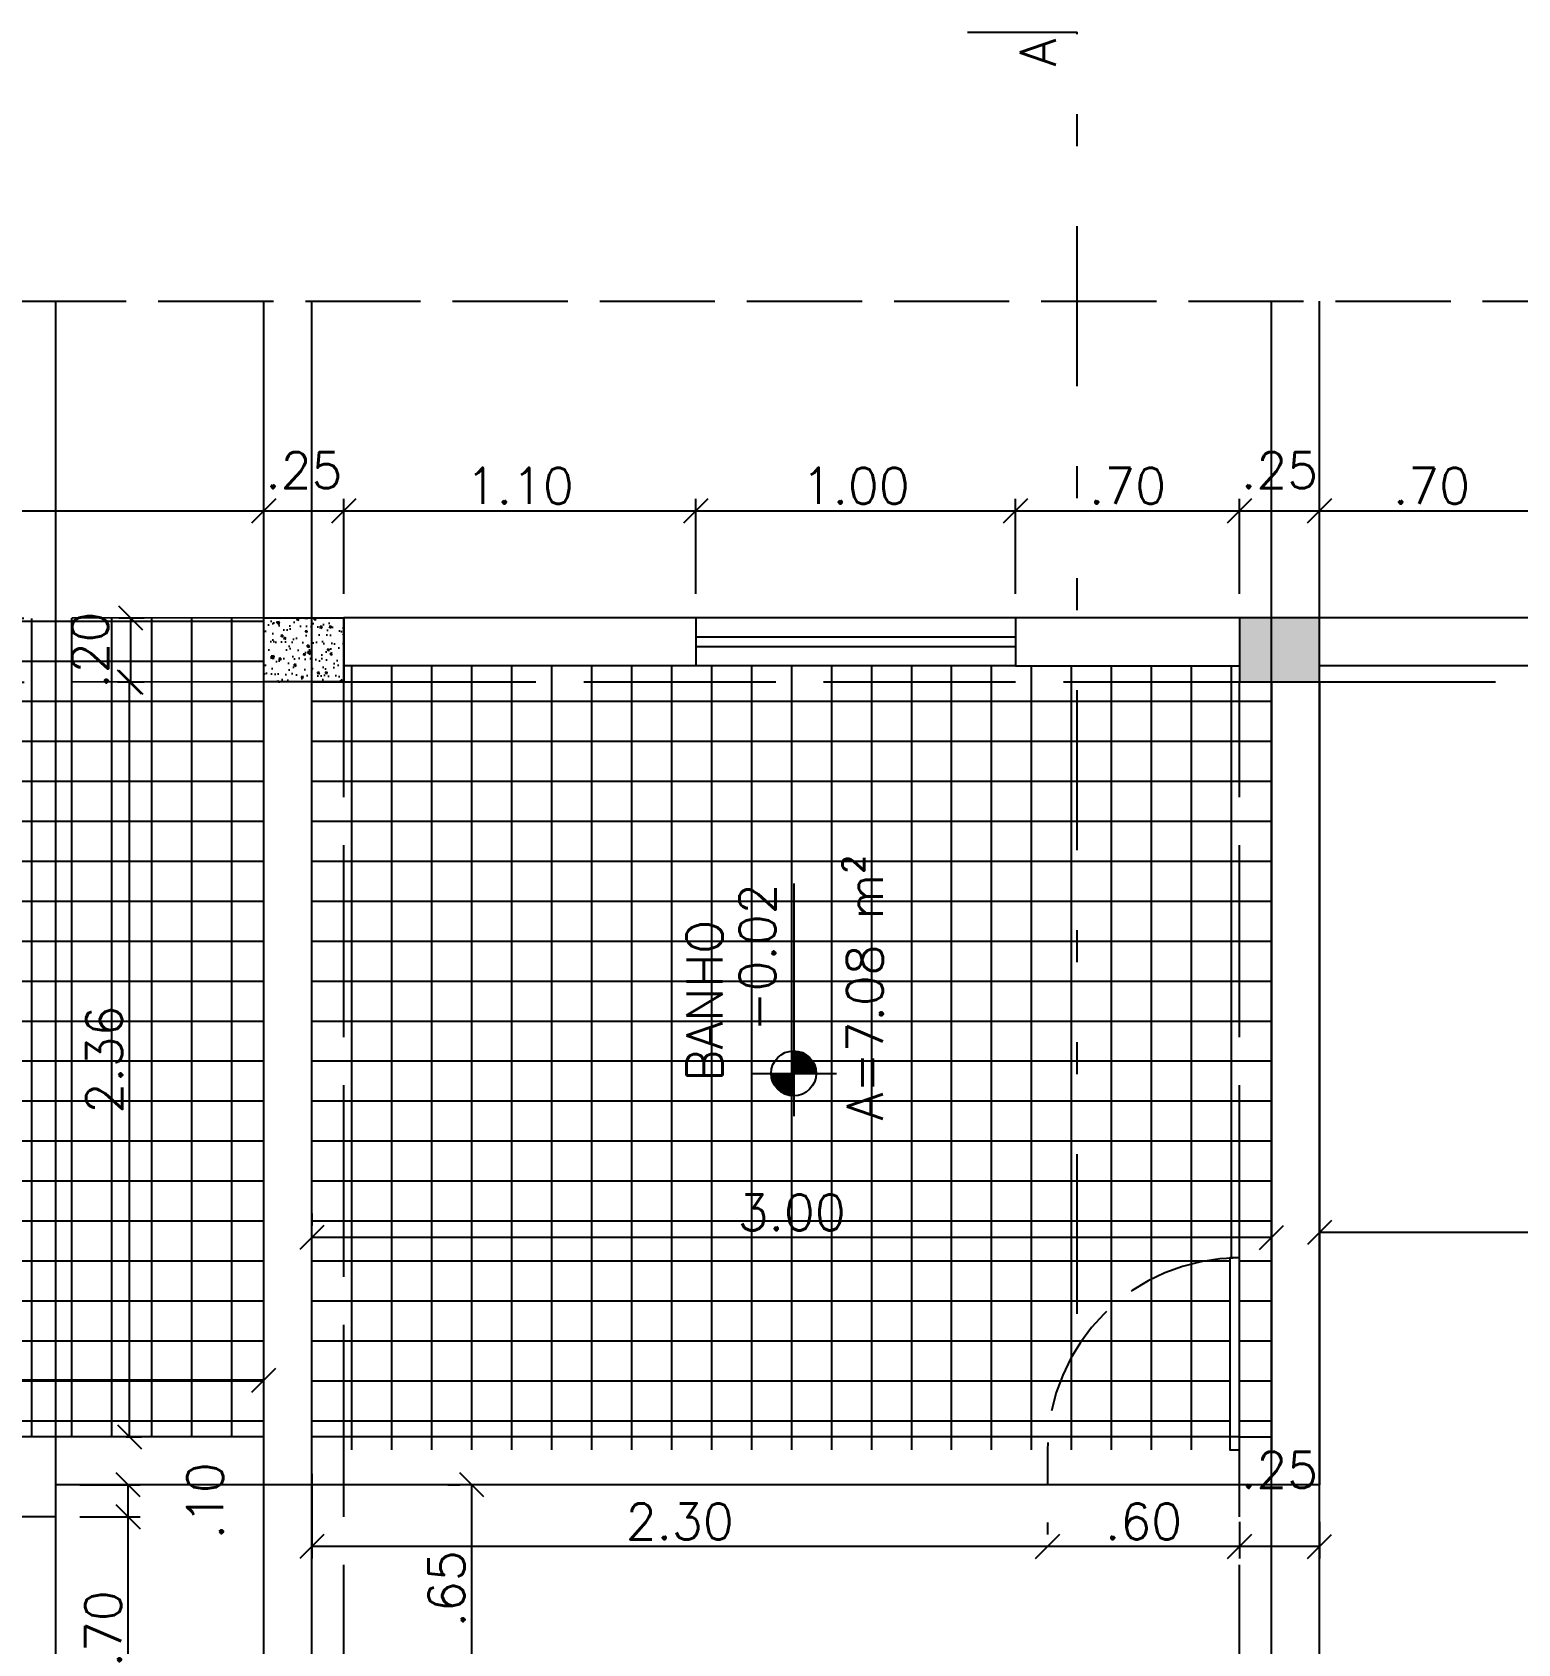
# Model space of a CAD drawing. Header units: inches. Extents: x -2 to 120, y -6 to 26.
# Drawn here: x 56.17 to 60.81, y 10.22 to 15.26 of the extents above; entities that cross this region are included whole.
import ezdxf

# ---------------------------------------------------------------- set-up
doc = ezdxf.new("R2010")
doc.units = ezdxf.units.IN
doc.header["$MEASUREMENT"] = 0
doc.linetypes.add('ACAD_ISO02W100', pattern=[15, 12, -3])
doc.linetypes.add('DIVIDE', pattern=[1.25, 0.5, -0.25, 0, -0.25, 0, -0.25])
for name, color, linetype in [('Alvenaria', 4, 'Continuous'), ('ARQ-COTAS', 1, 'Continuous'), ('ARQ-LINHACORTE', 3, 'DIVIDE'), ('ARQ-NIVEL', 1, 'Continuous'), ('ARQ-TEXTO2', 2, 'Continuous'), ('ARQ-TEXTO3', 3, 'Continuous'), ('Estrutura', 6, 'Continuous'), ('Hachura', 8, 'Continuous'), ('Janela', 3, 'Continuous'), ('Peitoril', 1, 'Continuous'), ('Porta', 3, 'Continuous'), ('Projecao', 1, 'ACAD_ISO02W100'), ('Soleira', 1, 'Continuous')]:
    doc.layers.add(name, color=color, linetype=linetype)
doc.layers.get('0').off()
doc.styles.add('ROMANS', font='romans.shx')
doc.dimstyles.new('1-75', dxfattribs={"dimscale": 0.75, "dimtxt": 0.15, "dimasz": 0.1, "dimexe": 0.05, "dimexo": 0.1, "dimgap": 0.03, "dimtad": 1, "dimzin": 5, "dimdsep": 46, "dimtxsty": 'ROMANS', "dimblk": 'OBLIQUE', "dimcen": 0, "dimclrd": 256, "dimclre": 256, "dimclrt": 2, "dimadec": 0, "dimazin": 0, "dimtfac": 1, "dimtofl": 0, "dimtmove": 2, "dimatfit": 3, "dimfxl": 0.04, "dimtolj": 1, "dimtzin": 1, "dimarcsym": 0})
pattern_1 = [(90, (65.04415, -1.5806), (-0.125, 8e-18), []), (180, (65.04415, -1.5806), (-2e-17, -0.125), [])]
pattern_2 = [(140, (65.04415, -1.5806), (0.00627521, 0.07172602), [0.0075, -0.0825]), (85, (65.04415, -1.5806), (-0.0752192, -0.01387513), [0.006, -0.066]), (190.45144, (65.04467, -1.574625), (-0.068944, 0.05785088), [0.00637402, -0.0701142]), (136.1842, (65.02415, -1.5806), (0.01655193, 0.10672413), [0.01125, -0.12375]), (186.63564, (65.02553, -1.57171), (-0.09741186, 0.0934662), [0.00956103, -0.1051714]), (81.18416, (65.02415, -1.5806), (-0.09741186, 0.0934662), [0.009, -0.099]), (111, (65.02915, -1.5706), (0.04026189, 0.0596907), [0.0075, -0.0825]), (56, (65.02915, -1.5706), (-0.072515, 0.02433153), [0.006, -0.066]), (161.45144, (65.0325, -1.56563), (-0.03225312, 0.08402224), [0.00637402, -0.0701142]), (127.5, (65.044147, -1.580602), (-0.033289385, 0.001215986), [0, -0.0652, 0, -0.067, 0, -0.06625]), (97.5, (65.044147, -1.580602), (-0.03944117, 0.026306954), [0, -0.0382, 0, -0.0637, 0, -0.02525]), (57.5, (65.044147, -1.602902), (0.002255487, 0.053382244), [0, -0.025, 0, -0.078, 0, -0.1035]), (47.5, (65.044147, -1.6129), (-0.0100105, 0.05831862), [0, -0.0325, 0, -0.0518, 0, -0.0735])]

# ---------------------------------------------------------------- blocks, each defined once
blk = doc.blocks.new('nivel planta')
at = {"layer": 'ARQ-NIVEL', "color": 1}
for p, q in [((-0.7909, 0.174), (-0.7909, -0.1786)), ((-0.8538, 0.0695), (-0.7909, 0.0695)), ((-0.8439, 0.0773), (-0.7909, 0.0773)), ((-0.8301, 0.0851), (-0.7909, 0.0851)), ((0, 0), (-0.9695, 0)), ((-0.8843, 0.007), (-0.7909, 0.007)), ((-0.8834, 0.0148), (-0.7909, 0.0148)), ((-0.8818, 0.0226), (-0.7909, 0.0226)), ((-0.8795, 0.0304), (-0.7909, 0.0304)), ((-0.8764, 0.0382), (-0.7909, 0.0382)), ((-0.8725, 0.0461), (-0.7909, 0.0461)), ((-0.8676, 0.0539), (-0.7909, 0.0539)), ((-0.8615, 0.0617), (-0.7909, 0.0617)), ((-0.7909, -0.0008), (-0.6971, -0.0008)), ((-0.7909, -0.0086), (-0.6975, -0.0086)), ((-0.7909, -0.0164), (-0.6986, -0.0164)), ((-0.7909, -0.0243), (-0.7003, -0.0243)), ((-0.7909, -0.0321), (-0.7028, -0.0321)), ((-0.7909, -0.0399), (-0.706, -0.0399)), ((-0.7909, -0.0477), (-0.7101, -0.0477)), ((-0.7909, -0.0555), (-0.7153, -0.0555)), ((-0.7909, -0.0633), (-0.7217, -0.0633)), ((-0.7909, -0.0711), (-0.7298, -0.0711)), ((-0.7909, -0.0789), (-0.7403, -0.0789)), ((-0.7909, -0.0868), (-0.7553, -0.0868))]:
    blk.add_line(p, q, dxfattribs=at)
blk.add_circle((-0.7909, 0), 0.0937, dxfattribs=at)
blk = doc.blocks.new('_Oblique')
at = {"color": 0, "linetype": 'ByBlock', "lineweight": -2}
blk.add_line((-0.5, -0.5), (0.5, 0.5), dxfattribs=at)
blk = doc.blocks.new('*D689')
at = {"layer": 'ARQ-COTAS', "lineweight": -2, "transparency": 16777216}
for p, q in [((52.2441, 13.4944), (52.2441, 13.8011)), ((52.2441, 13.7636), (56.8941, 13.7636)), ((56.8941, 13.5044), (56.8941, 13.8011))]:
    blk.add_line(p, q, dxfattribs=at)
at = {"layer": 'DEFPOINTS', "color": 0, "transparency": 16777216}
for p in [(56.8941, 13.7636), (52.2441, 13.4194), (56.8941, 13.4294)]:
    blk.add_point(p, dxfattribs=at)
at = {"layer": 'ARQ-COTAS', "lineweight": -2, "transparency": 16777216, "xscale": 0.07500000000000001, "yscale": 0.07500000000000001, "zscale": 0.07500000000000001, "rotation": 180}
blk.add_blockref('_Oblique', (52.2441, 13.7636), dxfattribs=at)
at = {"layer": 'ARQ-COTAS', "lineweight": -2, "transparency": 16777216, "xscale": 0.07500000000000001, "yscale": 0.07500000000000001, "zscale": 0.07500000000000001}
blk.add_blockref('_Oblique', (56.8941, 13.7636), dxfattribs=at)
at = {"layer": 'ARQ-COTAS', "color": 2, "transparency": 16777216, "insert": (54.5691, 13.8423), "char_height": 0.1125, "attachment_point": 5, "style": 'ROMANS'}
blk.add_mtext('\\A1;4.65', dxfattribs=at)
blk = doc.blocks.new('*D690')
at = {"layer": 'ARQ-COTAS', "lineweight": -2, "transparency": 16777216}
for p, q in [((56.8941, 13.5044), (56.8941, 13.8011)), ((56.8941, 13.7636), (57.1441, 13.7636)), ((57.1441, 13.5044), (57.1441, 13.8011))]:
    blk.add_line(p, q, dxfattribs=at)
at = {"layer": 'DEFPOINTS', "color": 0, "transparency": 16777216}
for p in [(57.1441, 13.7636), (56.8941, 13.4294), (57.1441, 13.4294)]:
    blk.add_point(p, dxfattribs=at)
at = {"layer": 'ARQ-COTAS', "lineweight": -2, "transparency": 16777216, "xscale": 0.07500000000000001, "yscale": 0.07500000000000001, "zscale": 0.07500000000000001, "rotation": 180}
blk.add_blockref('_Oblique', (56.8941, 13.7636), dxfattribs=at)
at = {"layer": 'ARQ-COTAS', "lineweight": -2, "transparency": 16777216, "xscale": 0.07500000000000001, "yscale": 0.07500000000000001, "zscale": 0.07500000000000001}
blk.add_blockref('_Oblique', (57.1441, 13.7636), dxfattribs=at)
at = {"layer": 'ARQ-COTAS', "color": 2, "transparency": 16777216, "insert": (57.0191, 13.8911), "char_height": 0.1125, "attachment_point": 5, "style": 'ROMANS'}
blk.add_mtext('\\A1;.25', dxfattribs=at)
blk = doc.blocks.new('*D691')
at = {"layer": 'ARQ-COTAS', "lineweight": -2, "transparency": 16777216}
for p, q in [((57.1441, 13.5044), (57.1441, 13.8011)), ((57.1441, 13.7636), (58.2441, 13.7636)), ((58.2441, 13.5044), (58.2441, 13.8011))]:
    blk.add_line(p, q, dxfattribs=at)
at = {"layer": 'DEFPOINTS', "color": 0, "transparency": 16777216}
for p in [(58.2441, 13.7636), (57.1441, 13.4294), (58.2441, 13.4294)]:
    blk.add_point(p, dxfattribs=at)
at = {"layer": 'ARQ-COTAS', "lineweight": -2, "transparency": 16777216, "xscale": 0.07500000000000001, "yscale": 0.07500000000000001, "zscale": 0.07500000000000001, "rotation": 180}
blk.add_blockref('_Oblique', (57.1441, 13.7636), dxfattribs=at)
at = {"layer": 'ARQ-COTAS', "lineweight": -2, "transparency": 16777216, "xscale": 0.07500000000000001, "yscale": 0.07500000000000001, "zscale": 0.07500000000000001}
blk.add_blockref('_Oblique', (58.2441, 13.7636), dxfattribs=at)
at = {"layer": 'ARQ-COTAS', "color": 2, "transparency": 16777216, "insert": (57.6941, 13.8423), "char_height": 0.1125, "attachment_point": 5, "style": 'ROMANS'}
blk.add_mtext('\\A1;1.10', dxfattribs=at)
blk = doc.blocks.new('*D692')
at = {"layer": 'ARQ-COTAS', "lineweight": -2, "transparency": 16777216}
for p, q in [((58.2441, 13.5044), (58.2441, 13.8011)), ((58.2441, 13.7636), (59.2441, 13.7636)), ((59.2441, 13.5044), (59.2441, 13.8011))]:
    blk.add_line(p, q, dxfattribs=at)
at = {"layer": 'DEFPOINTS', "color": 0, "transparency": 16777216}
for p in [(59.2441, 13.7636), (58.2441, 13.4294), (59.2441, 13.4294)]:
    blk.add_point(p, dxfattribs=at)
at = {"layer": 'ARQ-COTAS', "lineweight": -2, "transparency": 16777216, "xscale": 0.07500000000000001, "yscale": 0.07500000000000001, "zscale": 0.07500000000000001, "rotation": 180}
blk.add_blockref('_Oblique', (58.2441, 13.7636), dxfattribs=at)
at = {"layer": 'ARQ-COTAS', "lineweight": -2, "transparency": 16777216, "xscale": 0.07500000000000001, "yscale": 0.07500000000000001, "zscale": 0.07500000000000001}
blk.add_blockref('_Oblique', (59.2441, 13.7636), dxfattribs=at)
at = {"layer": 'ARQ-COTAS', "color": 2, "transparency": 16777216, "insert": (58.7441, 13.8423), "char_height": 0.1125, "attachment_point": 5, "style": 'ROMANS'}
blk.add_mtext('\\A1;1.00', dxfattribs=at)
blk = doc.blocks.new('*D693')
at = {"layer": 'ARQ-COTAS', "lineweight": -2, "transparency": 16777216}
for p, q in [((59.2441, 13.5044), (59.2441, 13.8011)), ((59.2441, 13.7636), (59.9441, 13.7636)), ((59.9441, 13.5044), (59.9441, 13.8011))]:
    blk.add_line(p, q, dxfattribs=at)
at = {"layer": 'DEFPOINTS', "color": 0, "transparency": 16777216}
for p in [(59.9441, 13.7636), (59.2441, 13.4294), (59.9441, 13.4294)]:
    blk.add_point(p, dxfattribs=at)
at = {"layer": 'ARQ-COTAS', "lineweight": -2, "transparency": 16777216, "xscale": 0.07500000000000001, "yscale": 0.07500000000000001, "zscale": 0.07500000000000001, "rotation": 180}
blk.add_blockref('_Oblique', (59.2441, 13.7636), dxfattribs=at)
at = {"layer": 'ARQ-COTAS', "lineweight": -2, "transparency": 16777216, "xscale": 0.07500000000000001, "yscale": 0.07500000000000001, "zscale": 0.07500000000000001}
blk.add_blockref('_Oblique', (59.9441, 13.7636), dxfattribs=at)
at = {"layer": 'ARQ-COTAS', "color": 2, "transparency": 16777216, "insert": (59.5941, 13.8423), "char_height": 0.1125, "attachment_point": 5, "style": 'ROMANS'}
blk.add_mtext('\\A1;.70', dxfattribs=at)
blk = doc.blocks.new('*D694')
at = {"layer": 'ARQ-COTAS', "lineweight": -2, "transparency": 16777216}
for p, q in [((59.9441, 13.5044), (59.9441, 13.8011)), ((59.9441, 13.7636), (60.1941, 13.7636)), ((60.1941, 13.5044), (60.1941, 13.8011))]:
    blk.add_line(p, q, dxfattribs=at)
at = {"layer": 'DEFPOINTS', "color": 0, "transparency": 16777216}
for p in [(60.1941, 13.7636), (59.9441, 13.4294), (60.1941, 13.4294)]:
    blk.add_point(p, dxfattribs=at)
at = {"layer": 'ARQ-COTAS', "lineweight": -2, "transparency": 16777216, "xscale": 0.07500000000000001, "yscale": 0.07500000000000001, "zscale": 0.07500000000000001, "rotation": 180}
blk.add_blockref('_Oblique', (59.9441, 13.7636), dxfattribs=at)
at = {"layer": 'ARQ-COTAS', "lineweight": -2, "transparency": 16777216, "xscale": 0.07500000000000001, "yscale": 0.07500000000000001, "zscale": 0.07500000000000001}
blk.add_blockref('_Oblique', (60.1941, 13.7636), dxfattribs=at)
at = {"layer": 'ARQ-COTAS', "color": 2, "transparency": 16777216, "insert": (60.0691, 13.8911), "char_height": 0.1125, "attachment_point": 5, "style": 'ROMANS'}
blk.add_mtext('\\A1;.25', dxfattribs=at)
blk = doc.blocks.new('*D695')
at = {"layer": 'ARQ-COTAS', "lineweight": -2, "transparency": 16777216}
for p, q in [((60.1941, 13.5044), (60.1941, 13.8011)), ((60.1941, 13.7636), (60.8941, 13.7636)), ((60.8941, 13.5044), (60.8941, 13.8011))]:
    blk.add_line(p, q, dxfattribs=at)
at = {"layer": 'DEFPOINTS', "color": 0, "transparency": 16777216}
for p in [(60.8941, 13.7636), (60.1941, 13.4294), (60.8941, 13.4294)]:
    blk.add_point(p, dxfattribs=at)
at = {"layer": 'ARQ-COTAS', "lineweight": -2, "transparency": 16777216, "xscale": 0.07500000000000001, "yscale": 0.07500000000000001, "zscale": 0.07500000000000001, "rotation": 180}
blk.add_blockref('_Oblique', (60.1941, 13.7636), dxfattribs=at)
at = {"layer": 'ARQ-COTAS', "lineweight": -2, "transparency": 16777216, "xscale": 0.07500000000000001, "yscale": 0.07500000000000001, "zscale": 0.07500000000000001}
blk.add_blockref('_Oblique', (60.8941, 13.7636), dxfattribs=at)
at = {"layer": 'ARQ-COTAS', "color": 2, "transparency": 16777216, "insert": (60.5441, 13.8423), "char_height": 0.1125, "attachment_point": 5, "style": 'ROMANS'}
blk.add_mtext('\\A1;.70', dxfattribs=at)
blk = doc.blocks.new('*D726')
at = {"layer": 'ARQ-COTAS', "lineweight": -2, "transparency": 16777216}
for p, q in [((57.0441, 11.5677), (57.0441, 11.5302)), ((60.0441, 11.5677), (60.0441, 11.5302)), ((60.0441, 11.4927), (57.0441, 11.4927))]:
    blk.add_line(p, q, dxfattribs=at)
at = {"layer": 'DEFPOINTS', "color": 0, "transparency": 16777216}
for p in [(57.0441, 11.4927), (57.0441, 11.4927), (60.0441, 11.4927)]:
    blk.add_point(p, dxfattribs=at)
at = {"layer": 'ARQ-COTAS', "lineweight": -2, "transparency": 16777216, "xscale": 0.07500000000000001, "yscale": 0.07500000000000001, "zscale": 0.07500000000000001, "rotation": 180}
blk.add_blockref('_Oblique', (57.0441, 11.4927), dxfattribs=at)
at = {"layer": 'ARQ-COTAS', "lineweight": -2, "transparency": 16777216, "xscale": 0.07500000000000001, "yscale": 0.07500000000000001, "zscale": 0.07500000000000001}
blk.add_blockref('_Oblique', (60.0441, 11.4927), dxfattribs=at)
at = {"layer": 'ARQ-COTAS', "color": 2, "transparency": 16777216, "insert": (58.5441, 11.5714), "char_height": 0.1125, "attachment_point": 5, "style": 'ROMANS'}
blk.add_mtext('\\A1;3.00', dxfattribs=at)
blk = doc.blocks.new('*D727')
at = {"layer": 'ARQ-COTAS', "lineweight": -2, "transparency": 16777216}
for p, q in [((57.0441, 10.7544), (57.0441, 10.489)), ((59.3441, 10.6015), (59.3441, 10.564)), ((59.3441, 10.5265), (57.0441, 10.5265))]:
    blk.add_line(p, q, dxfattribs=at)
at = {"layer": 'DEFPOINTS', "color": 0, "transparency": 16777216}
for p in [(57.0441, 10.8294), (57.0441, 10.5265), (59.3441, 10.5265)]:
    blk.add_point(p, dxfattribs=at)
at = {"layer": 'ARQ-COTAS', "lineweight": -2, "transparency": 16777216, "xscale": 0.07500000000000001, "yscale": 0.07500000000000001, "zscale": 0.07500000000000001, "rotation": 180}
blk.add_blockref('_Oblique', (57.0441, 10.5265), dxfattribs=at)
at = {"layer": 'ARQ-COTAS', "lineweight": -2, "transparency": 16777216, "xscale": 0.07500000000000001, "yscale": 0.07500000000000001, "zscale": 0.07500000000000001}
blk.add_blockref('_Oblique', (59.3441, 10.5265), dxfattribs=at)
at = {"layer": 'ARQ-COTAS', "color": 2, "transparency": 16777216, "insert": (58.1941, 10.6052), "char_height": 0.1125, "attachment_point": 5, "style": 'ROMANS'}
blk.add_mtext('\\A1;2.30', dxfattribs=at)
blk = doc.blocks.new('*D728')
at = {"layer": 'ARQ-COTAS', "lineweight": -2, "transparency": 16777216}
for p, q in [((59.3441, 10.6015), (59.3441, 10.564)), ((59.9441, 10.6044), (59.9441, 10.489)), ((59.9441, 10.5265), (59.3441, 10.5265))]:
    blk.add_line(p, q, dxfattribs=at)
at = {"layer": 'DEFPOINTS', "color": 0, "transparency": 16777216}
for p in [(59.9441, 10.6794), (59.3441, 10.5265), (59.3441, 10.5265)]:
    blk.add_point(p, dxfattribs=at)
at = {"layer": 'ARQ-COTAS', "lineweight": -2, "transparency": 16777216, "xscale": 0.07500000000000001, "yscale": 0.07500000000000001, "zscale": 0.07500000000000001, "rotation": 180}
blk.add_blockref('_Oblique', (59.3441, 10.5265), dxfattribs=at)
at = {"layer": 'ARQ-COTAS', "lineweight": -2, "transparency": 16777216, "xscale": 0.07500000000000001, "yscale": 0.07500000000000001, "zscale": 0.07500000000000001}
blk.add_blockref('_Oblique', (59.9441, 10.5265), dxfattribs=at)
at = {"layer": 'ARQ-COTAS', "color": 2, "transparency": 16777216, "insert": (59.6441, 10.6052), "char_height": 0.1125, "attachment_point": 5, "style": 'ROMANS'}
blk.add_mtext('\\A1;.60', dxfattribs=at)
blk = doc.blocks.new('*D729')
at = {"layer": 'ARQ-COTAS', "lineweight": -2, "transparency": 16777216}
for p, q in [((59.9441, 10.6015), (59.9441, 10.564)), ((60.1941, 10.6044), (60.1941, 10.489)), ((60.1941, 10.5265), (59.9441, 10.5265))]:
    blk.add_line(p, q, dxfattribs=at)
at = {"layer": 'DEFPOINTS', "color": 0, "transparency": 16777216}
for p in [(60.1941, 10.6794), (59.9441, 10.5265), (59.9441, 10.5265)]:
    blk.add_point(p, dxfattribs=at)
at = {"layer": 'ARQ-COTAS', "lineweight": -2, "transparency": 16777216, "xscale": 0.07500000000000001, "yscale": 0.07500000000000001, "zscale": 0.07500000000000001, "rotation": 180}
blk.add_blockref('_Oblique', (59.9441, 10.5265), dxfattribs=at)
at = {"layer": 'ARQ-COTAS', "lineweight": -2, "transparency": 16777216, "xscale": 0.07500000000000001, "yscale": 0.07500000000000001, "zscale": 0.07500000000000001}
blk.add_blockref('_Oblique', (60.1941, 10.5265), dxfattribs=at)
at = {"layer": 'ARQ-COTAS', "color": 2, "transparency": 16777216, "insert": (60.0691, 10.7665), "char_height": 0.1125, "attachment_point": 5, "style": 'ROMANS'}
blk.add_mtext('\\A1;.25', dxfattribs=at)
blk = doc.blocks.new('*D730')
at = {"layer": 'ARQ-COTAS', "lineweight": -2, "transparency": 16777216}
for p, q in [((60.1941, 11.5831), (60.1941, 11.5456)), ((64.8941, 11.5831), (64.8941, 11.5456)), ((64.8941, 11.5081), (60.1941, 11.5081))]:
    blk.add_line(p, q, dxfattribs=at)
at = {"layer": 'DEFPOINTS', "color": 0, "transparency": 16777216}
for p in [(60.1941, 11.5081), (60.1941, 11.5081), (64.8941, 11.5081)]:
    blk.add_point(p, dxfattribs=at)
at = {"layer": 'ARQ-COTAS', "lineweight": -2, "transparency": 16777216, "xscale": 0.07500000000000001, "yscale": 0.07500000000000001, "zscale": 0.07500000000000001, "rotation": 180}
blk.add_blockref('_Oblique', (60.1941, 11.5081), dxfattribs=at)
at = {"layer": 'ARQ-COTAS', "lineweight": -2, "transparency": 16777216, "xscale": 0.07500000000000001, "yscale": 0.07500000000000001, "zscale": 0.07500000000000001}
blk.add_blockref('_Oblique', (64.8941, 11.5081), dxfattribs=at)
at = {"layer": 'ARQ-COTAS', "color": 2, "transparency": 16777216, "insert": (62.5441, 11.5869), "char_height": 0.1125, "attachment_point": 5, "style": 'ROMANS'}
blk.add_mtext('\\A1;4.70', dxfattribs=at)
blk = doc.blocks.new('*D763')
at = {"layer": 'ARQ-COTAS', "lineweight": -2, "transparency": 16777216}
for p, q in [((54.4041, 11.1221), (54.4041, 11.0846)), ((56.8941, 10.9044), (56.8941, 11.0846)), ((56.8941, 11.0471), (54.4041, 11.0471))]:
    blk.add_line(p, q, dxfattribs=at)
at = {"layer": 'DEFPOINTS', "color": 0, "transparency": 16777216}
for p in [(54.4041, 11.0471), (54.4041, 11.0471), (56.8941, 10.8294)]:
    blk.add_point(p, dxfattribs=at)
at = {"layer": 'ARQ-COTAS', "lineweight": -2, "transparency": 16777216, "xscale": 0.07500000000000001, "yscale": 0.07500000000000001, "zscale": 0.07500000000000001, "rotation": 180}
blk.add_blockref('_Oblique', (54.4041, 11.0471), dxfattribs=at)
at = {"layer": 'ARQ-COTAS', "lineweight": -2, "transparency": 16777216, "xscale": 0.07500000000000001, "yscale": 0.07500000000000001, "zscale": 0.07500000000000001}
blk.add_blockref('_Oblique', (56.8941, 11.0471), dxfattribs=at)
at = {"layer": 'ARQ-COTAS', "color": 2, "transparency": 16777216, "insert": (55.6491, 11.1258), "char_height": 0.1125, "attachment_point": 5, "style": 'ROMANS'}
blk.add_mtext('\\A1;2.49', dxfattribs=at)
blk = doc.blocks.new('*D742')
at = {"layer": 'ARQ-COTAS', "lineweight": -2, "transparency": 16777216}
for p, q in [((56.3229, 10.6194), (56.5079, 10.6194)), ((56.4704, 9.9194), (56.4704, 10.6194)), ((56.3229, 9.9194), (56.5079, 9.9194))]:
    blk.add_line(p, q, dxfattribs=at)
at = {"layer": 'DEFPOINTS', "color": 0, "transparency": 16777216}
for p in [(56.2479, 10.6194), (56.4704, 10.6194), (56.2479, 9.9194)]:
    blk.add_point(p, dxfattribs=at)
at = {"layer": 'ARQ-COTAS', "lineweight": -2, "transparency": 16777216, "xscale": 0.07500000000000001, "yscale": 0.07500000000000001, "zscale": 0.07500000000000001}
for p, rotation in [((56.4704, 10.6194), 90), ((56.4704, 9.9194), 270)]:
    blk.add_blockref('_Oblique', p, dxfattribs=dict(at, rotation=rotation))
at = {"layer": 'ARQ-COTAS', "color": 2, "transparency": 16777216, "insert": (56.3917, 10.2694), "char_height": 0.1125, "attachment_point": 5, "rotation": 90, "style": 'ROMANS'}
blk.add_mtext('\\A1;.70', dxfattribs=at)
blk = doc.blocks.new('*D743')
at = {"layer": 'ARQ-COTAS', "lineweight": -2, "transparency": 16777216}
for p, q in [((57.4691, 10.7194), (57.5066, 10.7194)), ((57.5441, 10.0694), (57.5441, 10.7194)), ((57.4691, 10.0694), (57.5066, 10.0694))]:
    blk.add_line(p, q, dxfattribs=at)
at = {"layer": 'DEFPOINTS', "color": 0, "transparency": 16777216}
for p in [(57.5441, 10.7194), (57.5441, 10.7194), (57.5441, 10.0694)]:
    blk.add_point(p, dxfattribs=at)
at = {"layer": 'ARQ-COTAS', "lineweight": -2, "transparency": 16777216, "xscale": 0.07500000000000001, "yscale": 0.07500000000000001, "zscale": 0.07500000000000001}
for p, rotation in [((57.5441, 10.7194), 90), ((57.5441, 10.0694), 270)]:
    blk.add_blockref('_Oblique', p, dxfattribs=dict(at, rotation=rotation))
at = {"layer": 'ARQ-COTAS', "color": 2, "transparency": 16777216, "insert": (57.4654, 10.3944), "char_height": 0.1125, "attachment_point": 5, "rotation": 90, "style": 'ROMANS'}
blk.add_mtext('\\A1;.65', dxfattribs=at)
blk = doc.blocks.new('*D744')
at = {"layer": 'ARQ-COTAS', "lineweight": -2, "transparency": 16777216}
for p, q in [((56.3191, 10.7194), (56.5079, 10.7194)), ((56.4704, 10.6194), (56.4704, 10.7194)), ((56.3191, 10.6194), (56.5079, 10.6194))]:
    blk.add_line(p, q, dxfattribs=at)
at = {"layer": 'DEFPOINTS', "color": 0, "transparency": 16777216}
for p in [(56.2441, 10.7194), (56.4704, 10.7194), (56.2441, 10.6194)]:
    blk.add_point(p, dxfattribs=at)
at = {"layer": 'ARQ-COTAS', "lineweight": -2, "transparency": 16777216, "xscale": 0.07500000000000001, "yscale": 0.07500000000000001, "zscale": 0.07500000000000001}
for p, rotation in [((56.4704, 10.7194), 90), ((56.4704, 10.6194), 270)]:
    blk.add_blockref('_Oblique', p, dxfattribs=dict(at, rotation=rotation))
at = {"layer": 'ARQ-COTAS', "color": 2, "transparency": 16777216, "insert": (56.7104, 10.6694), "char_height": 0.1125, "attachment_point": 5, "rotation": 90, "style": 'ROMANS'}
blk.add_mtext('\\A1;.10', dxfattribs=at)
blk = doc.blocks.new('*D780')
at = {"layer": 'ARQ-COTAS', "lineweight": -2, "transparency": 16777216}
for p, q in [((56.5199, 13.2283), (56.4366, 13.2283)), ((56.4741, 10.8694), (56.4741, 13.2283)), ((56.4636, 10.8694), (56.5116, 10.8694))]:
    blk.add_line(p, q, dxfattribs=at)
at = {"layer": 'DEFPOINTS', "color": 0, "transparency": 16777216}
for p in [(56.4741, 13.2283), (56.5949, 13.2283), (56.3886, 10.8694)]:
    blk.add_point(p, dxfattribs=at)
at = {"layer": 'ARQ-COTAS', "lineweight": -2, "transparency": 16777216, "xscale": 0.07500000000000001, "yscale": 0.07500000000000001, "zscale": 0.07500000000000001}
for p, rotation in [((56.4741, 13.2283), 90), ((56.4741, 10.8694), 270)]:
    blk.add_blockref('_Oblique', p, dxfattribs=dict(at, rotation=rotation))
at = {"layer": 'ARQ-COTAS', "color": 2, "transparency": 16777216, "insert": (56.3954, 12.0489), "char_height": 0.1125, "attachment_point": 5, "rotation": 90, "style": 'ROMANS'}
blk.add_mtext('\\A1;2.36', dxfattribs=at)
blk = doc.blocks.new('*D781')
at = {"layer": 'ARQ-COTAS', "lineweight": -2, "transparency": 16777216}
for p, q in [((56.5197, 13.4282), (56.4408, 13.4282)), ((56.4783, 13.2288), (56.4783, 13.4282)), ((56.5194, 13.2288), (56.4408, 13.2288))]:
    blk.add_line(p, q, dxfattribs=at)
at = {"layer": 'DEFPOINTS', "color": 0, "transparency": 16777216}
for p in [(56.4783, 13.4282), (56.5947, 13.4282), (56.5944, 13.2288)]:
    blk.add_point(p, dxfattribs=at)
at = {"layer": 'ARQ-COTAS', "lineweight": -2, "transparency": 16777216, "xscale": 0.07500000000000001, "yscale": 0.07500000000000001, "zscale": 0.07500000000000001}
for p, rotation in [((56.4783, 13.4282), 90), ((56.4783, 13.2288), 270)]:
    blk.add_blockref('_Oblique', p, dxfattribs=dict(at, rotation=rotation))
at = {"layer": 'ARQ-COTAS', "color": 2, "transparency": 16777216, "insert": (56.3508, 13.3285), "char_height": 0.1125, "attachment_point": 5, "rotation": 90, "style": 'ROMANS'}
blk.add_mtext('\\A1;.20', dxfattribs=at)

msp = doc.modelspace()

# ---------------------------------------------------------------- hatches: boundary and pattern name
at = {"layer": 'Hachura', "ltscale": 0.03}
h = msp.add_hatch(dxfattribs=at)
h.set_pattern_fill('NET', color=256, angle=90)
h.set_pattern_definition(pattern_1)
h.paths.add_polyline_path([(61.1941, 2.9694), (60.1941, 2.9694), (60.1941, -1.3652), (61.7894, 0.2794), (63.1819, 1.715), (64.3987, 2.9694)])
h.paths.add_polyline_path([(61.6006, 1.3626), (61.6006, 1.4327), (61.5947, 1.4327), (61.5947, 1.3633), (61.6006, 1.3626, -1.008789), (61.6123, 1.5027), (61.6123, 1.4327), (61.6182, 1.4327), (61.6182, 1.502), (61.6123, 1.5027, -0.991288)], flags=16)
h.paths.add_polyline_path([(61.6592, 1.4327), (61.6592, 1.4785), (61.6533, 1.4846), (61.6533, 1.4327)], flags=0)
h.paths.add_polyline_path([(61.665, 1.4327), (61.6709, 1.4327), (61.6709, 1.4594), (61.665, 1.4707)], flags=0)
h.paths.add_polyline_path([(61.6358, 1.4327), (61.6358, 1.4964), (61.6299, 1.4988), (61.6299, 1.4327)], flags=0)
h.paths.add_polyline_path([(54.1941, 1.4194), (53.1941, 1.4194), (52.2441, 1.4194), (52.2441, -1.3806), (56.5441, -1.3806), (56.5441, -1.3306), (56.5441, -0.6306), (56.5441, 1.4194)])
h.paths.add_polyline_path([(54.1014, -0.117), (54.1014, -0.0469), (54.0955, -0.0469), (54.0955, -0.1163), (54.1014, -0.117, -1.008789), (54.1131, 0.0231), (54.1131, -0.0469), (54.119, -0.0469), (54.119, 0.0223), (54.1131, 0.0231, -0.991288)], flags=16)
h.paths.add_polyline_path([(54.1658, -0.009), (54.1658, -0.0469), (54.1717, -0.0469), (54.1717, -0.0202)], flags=0)
h.paths.add_polyline_path([(54.1483, -0.0469), (54.1483, 0.0098), (54.1424, 0.0137), (54.1424, -0.0469)], flags=0)
h.paths.add_polyline_path([(54.1541, -0.0469), (54.16, -0.0469), (54.16, -0.0011), (54.1541, 0.005)], flags=0)
h.paths.add_polyline_path([(54.1307, -0.0469), (54.1307, 0.0192), (54.1248, 0.021), (54.1248, -0.0469)], flags=0)
h.paths.add_polyline_path([(52.2441, 13.2194), (52.2441, 13.1694), (52.2441, 9.6194), (53.4941, 10.8694), (53.7041, 10.8694), (54.4041, 10.8694), (56.8941, 10.8694), (56.8941, 13.2294)])
h.paths.add_polyline_path([(52.2441, -1.3806), (52.2441, -1.5806), (56.5441, -1.5806), (56.5441, -1.3806)])
h.paths.add_polyline_path([(52.0441, 1.4194), (52.0441, -1.3306), (52.2441, -1.3306), (52.2441, 1.4194)])
h.paths.add_polyline_path([(52.0441, 13.1694), (52.0441, 9.4194), (52.2441, 9.6194), (52.2441, 13.1694)])
h.paths.add_polyline_path([(52.2441, 13.4194), (52.2441, 13.2194), (56.8941, 13.2294), (56.8941, 13.4294)])
h.paths.add_polyline_path([(57.1445, 9.2694), (57.1443, 3.9194), (57.5441, 3.9194), (59.5441, 3.9194), (59.9441, 3.9194), (59.9441, 5.9194), (59.0441, 5.9194), (59.0441, 5.9494, -0.393089), (59.9441, 6.9173), (59.9441, 6.9244, -0.376581), (59.0446, 7.8894), (59.0441, 7.8894), (59.0441, 7.9194), (59.9441, 7.9194), (59.9441, 9.2694)])
h.paths.add_polyline_path([(58.5569, 6.8653), (58.5569, 6.7952), (58.5627, 6.7952), (58.5627, 6.8645), (58.5569, 6.8653, -0.991288), (58.5451, 6.7251), (58.5451, 6.7952), (58.5393, 6.7952), (58.5393, 6.7258), (58.5451, 6.7251, -1.008789)], flags=16)
h.paths.add_polyline_path([(59.0441, 5.9494), (59.9441, 5.9494), (59.9441, 6.9173, 0.393089)], flags=17)
h.paths.add_polyline_path([(59.0446, 7.8894, 0.376581), (59.9441, 6.9244), (59.9441, 7.8894)], flags=17)
h.paths.add_polyline_path([(59.9441, 7.8894), (59.9441, 6.9244, 0.017544), (60.0142, 6.9198, -0.007728), (60.0441, 6.9194), (60.0441, 7.8894)])
h.paths.add_polyline_path([(59.9441, 6.9173), (59.9441, 5.9494), (60.0441, 5.9494), (60.0441, 6.9194, -0.0075), (60.0142, 6.9198, 0.018053)])
h.paths.add_polyline_path([(59.9441, 5.9194), (59.9441, 3.9194), (60.0441, 3.9194), (60.0441, 5.9194)])
h.paths.add_polyline_path([(59.9441, 9.2694), (59.9441, 7.9194), (60.0441, 7.9194), (60.0441, 9.2694)])
h.paths.add_polyline_path([(57.0441, 9.2694), (57.0441, 8.5694), (57.0441, 4.5694), (57.0441, 3.9194), (57.1443, 3.9194), (57.1445, 9.2694)])
h.paths.add_polyline_path([(57.1445, 9.4194), (57.1445, 9.2694), (59.9441, 9.2694), (59.9441, 9.4194)])
h.paths.add_polyline_path([(57.5441, 9.9194), (57.1445, 9.9194), (57.1445, 9.4194), (59.9441, 9.4194), (59.9441, 9.9194), (59.5441, 9.9194)])
h.paths.add_polyline_path([(57.0441, 9.9194), (57.0441, 9.4194), (57.1445, 9.4194), (57.1445, 9.9194)])
h.paths.add_polyline_path([(59.9441, 9.9194), (59.9441, 9.4194), (60.0441, 9.4194), (60.0441, 9.9194)])
h.paths.add_polyline_path([(61.5769, 1.5213), (61.5769, 2.0543), (61.4081, 2.0543), (61.4081, 1.5213)], flags=24)
h.paths.add_polyline_path([(61.3992, 1.2848), (61.3992, 2.0321), (61.2304, 2.0321), (61.2304, 1.2848)], flags=24)
h.paths.add_polyline_path([(53.8857, 1.2506), (53.5026, 1.2506), (53.5026, 1.0818), (53.8857, 1.0818)], flags=24)
h.paths.add_polyline_path([(52.8857, 1.2506), (52.5026, 1.2506), (52.5026, 1.0818), (52.8857, 1.0818)], flags=24)
h.paths.add_polyline_path([(56.3848, 0.1948), (56.3848, 0.594), (56.2161, 0.594), (56.2161, 0.1948)], flags=24)
h.paths.add_polyline_path([(55.4125, 1.2018), (55.1258, 1.2018), (55.1258, 1.0331), (55.4125, 1.0331)], flags=24)
h.paths.add_polyline_path([(54.8857, 1.2506), (54.5026, 1.2506), (54.5026, 1.0818), (54.8857, 1.0818)], flags=24)
h.paths.add_polyline_path([(56.1357, 1.2506), (55.7526, 1.2506), (55.7526, 1.0818), (56.1357, 1.0818)], flags=24)
h.paths.add_polyline_path([(56.3848, -1.1239), (56.3848, -0.8373), (56.2161, -0.8373), (56.2161, -1.1239)], flags=24)
h.paths.add_polyline_path([(56.3361, -1.5989), (56.3361, -1.3123), (56.1673, -1.3123), (56.1673, -1.5989)], flags=9)
h.paths.add_polyline_path([(54.0776, 0.0416), (54.0776, 0.5747), (53.9089, 0.5747), (53.9089, 0.0416)], flags=24)
h.paths.add_polyline_path([(53.8166, -0.166), (53.8166, 0.6081), (53.6479, 0.6081), (53.6479, -0.166)], flags=24)
h.paths.add_polyline_path([(55.846, 11.0527), (55.4523, 11.0527), (55.4523, 10.8839), (55.846, 10.8839)], flags=24)
h.paths.add_polyline_path([(54.1975, 11.0527), (53.9108, 11.0527), (53.9108, 10.8839), (54.1975, 10.8839)], flags=24)
h.paths.add_polyline_path([(53.7264, 11.0378), (53.4719, 11.0378), (53.4719, 10.869), (53.7264, 10.869)], flags=24)
h.paths.add_polyline_path([(56.4798, 11.8493), (56.4798, 12.2484), (56.311, 12.2484), (56.311, 11.8493)], flags=24)
h.paths.add_polyline_path([(56.4351, 13.1852), (56.4351, 13.4718), (56.2664, 13.4718), (56.2664, 13.1852)], flags=9)
h.paths.add_polyline_path([(55.0088, 11.7433), (55.0088, 12.5174), (54.8401, 12.5174), (54.8401, 11.7433)], flags=24)
h.paths.add_polyline_path([(52.2625, 1.2018), (51.9758, 1.2018), (51.9758, 1.0331), (52.2625, 1.0331)], flags=9)
h.paths.add_polyline_path([(58.7437, 8.6266), (58.3446, 8.6266), (58.3446, 8.4578), (58.7437, 8.4578)], flags=24)
h.paths.add_polyline_path([(58.7437, 4.2473), (58.3446, 4.2473), (58.3446, 4.0786), (58.7437, 4.0786)], flags=24)
h.paths.add_polyline_path([(57.4875, 4.2473), (57.2008, 4.2473), (57.2008, 4.0786), (57.4875, 4.0786)], flags=24)
h.paths.add_polyline_path([(59.8875, 4.2473), (59.6008, 4.2473), (59.6008, 4.0786), (59.8875, 4.0786)], flags=24)
h.paths.add_polyline_path([(57.7243, 6.3675), (57.7243, 6.7666), (57.5555, 6.7666), (57.5555, 6.3675)], flags=24)
h.paths.add_polyline_path([(57.7243, 4.1011), (57.7243, 4.3877), (57.5555, 4.3877), (57.5555, 4.1011)], flags=24)
h.paths.add_polyline_path([(57.7243, 8.7737), (57.7243, 9.0603), (57.5555, 9.0603), (57.5555, 8.7737)], flags=24)
h.paths.add_polyline_path([(58.043, 9.2011), (58.043, 9.4877), (57.8743, 9.4877), (57.8743, 9.2011)], flags=9)
h.paths.add_polyline_path([(58.5214, 6.8838), (58.5214, 7.4168), (58.3527, 7.4168), (58.3527, 6.8838)], flags=24)
h.paths.add_polyline_path([(58.3016, 6.4053), (58.3016, 7.6883), (58.1328, 7.6883), (58.1328, 6.4053)], flags=24)
h.paths.add_polyline_path([(60.2125, 4.2376), (59.9258, 4.2376), (59.9258, 4.0689), (60.2125, 4.0689)], flags=9)
h.paths.add_polyline_path([(60.2625, 8.4653), (59.9758, 8.4653), (59.9758, 8.2966), (60.2625, 8.2966)], flags=9)
h.paths.add_polyline_path([(57.1625, 4.2217), (56.8758, 4.2217), (56.8758, 4.0529), (57.1625, 4.0529)], flags=9)
h.paths.add_polyline_path([(57.4862, 9.5892), (57.1996, 9.5892), (57.1996, 9.4204), (57.4862, 9.4204)], flags=24)
h.paths.add_polyline_path([(58.7437, 9.5892), (58.3446, 9.5892), (58.3446, 9.4204), (58.7437, 9.4204)], flags=24)
h.paths.add_polyline_path([(59.8865, 9.5892), (59.5999, 9.5892), (59.5999, 9.4204), (59.8865, 9.4204)], flags=24)
h.paths.add_polyline_path([(57.7243, 9.5261), (57.7243, 9.8127), (57.5555, 9.8127), (57.5555, 9.5261)], flags=24)
h.paths.add_polyline_path([(57.1494, 9.5754), (56.8628, 9.5754), (56.8628, 9.4066), (57.1494, 9.4066)], flags=9)
h.paths.add_polyline_path([(60.2125, 9.6177), (59.9258, 9.6177), (59.9258, 9.4489), (60.2125, 9.4489)], flags=9)
h = msp.add_hatch(dxfattribs=at)
h.set_pattern_fill('AR-CONC', color=256, scale=0.01, angle=90)
h.set_pattern_definition(pattern_2)
h.paths.add_polyline_path([(59.9441, -1.3806), (59.9441, -1.5806), (60.1941, -1.5806), (60.1941, -1.3806)])
h.paths.add_polyline_path([(57.1441, -1.5806), (57.1441, -1.3806), (56.8941, -1.3806), (56.8941, -1.5806)])
h.paths.add_polyline_path([(56.8943, 3.9194), (56.8943, 3.7694), (57.1441, 3.7694), (57.1441, 3.9194)])
h.paths.add_polyline_path([(59.9441, 3.9194), (59.9441, 3.7694), (60.1941, 3.7694), (60.1941, 3.9194)])
h.paths.add_polyline_path([(59.9441, 9.4194), (59.9441, 9.2694), (60.1941, 9.2694), (60.1941, 9.4194)])
h.paths.add_polyline_path([(56.8945, 9.4194), (56.8945, 9.2694), (57.1441, 9.2694), (57.1441, 9.4194)])
h.paths.add_polyline_path([(52.2441, -1.3306), (52.0441, -1.3306), (52.0441, -1.5806), (52.2441, -1.5806)])
h.paths.add_polyline_path([(52.0441, 3.9694), (52.0441, 3.7194), (52.2441, 3.7194), (52.2441, 3.9694)])
h.paths.add_polyline_path([(52.0441, 9.1694), (52.2441, 9.1694), (52.2441, 9.4194), (52.0441, 9.4194)])
h.paths.add_polyline_path([(52.0441, 13.1694), (52.2441, 13.1694), (52.2441, 13.4194), (52.0441, 13.4194)])
h.paths.add_polyline_path([(59.9441, 13.2294), (60.1941, 13.2294), (60.1941, 13.4294), (59.9441, 13.4294)])
h.paths.add_polyline_path([(64.8441, 13.4294), (64.8441, 13.1794), (65.0441, 13.1794), (65.0441, 13.4294)])
h.paths.add_polyline_path([(64.8441, 9.4794), (64.8441, 9.2294), (65.0441, 9.2294), (65.0441, 9.4794)])
h.paths.add_polyline_path([(64.8441, 3.9694), (64.8441, 3.7194), (65.0441, 3.7194), (65.0441, 3.9694)])
h.paths.add_polyline_path([(64.8441, -1.3306), (64.8441, -1.5806), (65.0441, -1.5806), (65.0441, -1.3306)])
h.paths.add_polyline_path([(58.5214, 12.0944), (58.5214, 12.6274), (58.3527, 12.6274), (58.3527, 12.0944)], flags=9)
h.paths.add_polyline_path([(58.3565, 11.9418), (58.3565, 12.5231), (58.1877, 12.5231), (58.1877, 11.9418)], flags=9)
h = msp.add_hatch(dxfattribs=at)
h.set_pattern_fill('AR-CONC', color=256, scale=0.01, angle=90)
h.set_pattern_definition(pattern_2)
h.paths.add_polyline_path([(57.1441, 13.2294), (57.1441, 13.4294), (56.8941, 13.4294), (56.8941, 13.2294)])
h = msp.add_hatch(dxfattribs=at)
h.set_pattern_fill('NET', color=256, angle=90)
h.set_pattern_definition(pattern_1)
h.paths.add_polyline_path([(57.0441, 13.2294), (57.0441, 10.8294), (57.1445, 10.8294), (57.1446, 13.2294)])
h.paths.add_polyline_path([(58.2441, 13.2794), (57.1446, 13.2794), (57.1446, 13.2294), (59.9441, 13.2294), (59.9441, 13.2794), (59.2441, 13.2794)])
h.paths.add_polyline_path([(52.1941, 3.7194), (52.1941, 1.5694), (52.2441, 1.5694), (52.2441, 3.7194)])
h = msp.add_hatch(dxfattribs=at)
h.set_pattern_fill('NET', color=256, angle=90)
h.set_pattern_definition(pattern_1)
h.paths.add_polyline_path([(57.1446, 13.2294), (57.1445, 10.8294), (59.3441, 10.8294, -0.399638), (59.9141, 11.4286), (59.9141, 11.4294), (59.9441, 11.4294), (59.9441, 13.2294)])
h.paths.add_polyline_path([(58.551, 12.0762), (58.551, 12.0059), (58.5569, 12.0059), (58.5569, 12.0759, 0.020869)], flags=16)
h.paths.add_polyline_path([(59.3441, 10.8294), (59.9141, 10.8294), (59.9141, 11.4286, 0.399638)], flags=17)
h.paths.add_polyline_path([(58.5214, 12.0944), (58.5214, 12.6274), (58.3527, 12.6274), (58.3527, 12.0944)], flags=24)
h.paths.add_polyline_path([(58.3565, 11.9418), (58.3565, 12.5231), (58.1877, 12.5231), (58.1877, 11.9418)], flags=24)
h = msp.add_hatch(dxfattribs=at)
h.set_pattern_fill('NET', color=256, angle=90)
h.set_pattern_definition(pattern_1)
h.paths.add_polyline_path([(59.9441, 13.2294), (59.9441, 10.8294), (60.0441, 10.8294), (60.0441, 13.2294)])

# ---------------------------------------------------------------- linework, layer by layer
at = {"layer": 'Alvenaria', "ltscale": 0.03}
for p, q in [((56.2441, 7.3194), (56.2441, 14.4194)), ((56.8941, 6.5694), (56.8941, 14.4194)), ((57.0441, 6.5694), (57.0441, 14.4194)), ((60.0441, 7.4278), (60.0441, 14.4194)), ((60.1941, 7.6091), (60.1941, 14.4194)), ((57.1441, 13.2794), (57.1441, 13.4294)), ((57.1446, 13.2294), (57.1446, 13.2794)), ((57.0441, 13.2294), (56.8946, 13.2294)), ((57.0441, 13.2294), (57.1446, 13.2294)), ((56.2441, 10.6194), (56.2441, 10.7194))]:
    msp.add_line(p, q, dxfattribs=at)
at = {"layer": 'Alvenaria'}
for p, q in [((58.2441, 13.4294), (57.1441, 13.4294)), ((58.2441, 13.4294), (58.2441, 13.2794)), ((59.9441, 13.4294), (59.2441, 13.4294)), ((59.2441, 13.4294), (59.2441, 13.2794)), ((60.8941, 13.4294), (60.1941, 13.4294)), ((58.2441, 13.2794), (57.1441, 13.2794)), ((59.2441, 13.2794), (59.9441, 13.2794)), ((60.8941, 13.2794), (60.1941, 13.2794)), ((56.8941, 10.8694), (56.8941, 13.2294)), ((57.0441, 10.8694), (57.0441, 13.2294)), ((60.0441, 13.2294), (60.0441, 10.8294)), ((60.1941, 13.2294), (60.1941, 10.7194)), ((56.8941, 10.8694), (54.4041, 10.8694)), ((59.3441, 10.8694), (57.0441, 10.8694)), ((59.9441, 10.8694), (60.0441, 10.8694)), ((59.3441, 10.8294), (59.3441, 10.7194)), ((59.9441, 10.7194), (59.9441, 10.8294)), ((56.8941, 10.7194), (56.2441, 10.7194)), ((59.3441, 10.7194), (56.8941, 10.7194)), ((60.1941, 10.7194), (59.9441, 10.7194)), ((56.2441, 10.6194), (56.0941, 10.6194))]:
    msp.add_line(p, q, dxfattribs=at)
at = {"layer": 'ARQ-LINHACORTE'}
for p in [(59.0942, 15.2601), (59.4369, 11.2537)]:
    msp.add_line(p, (59.4369, 15.2601), dxfattribs=at)
at = {"layer": 'Estrutura', "ltscale": 0.03}
for p, q in [((56.8941, 13.2294), (56.8941, 13.4294)), ((56.8941, 13.4294), (57.1441, 13.4294)), ((57.1441, 13.4294), (57.1441, 13.2294)), ((57.1441, 13.2294), (56.8946, 13.2294))]:
    msp.add_line(p, q, dxfattribs=at)
at = {"layer": 'Estrutura'}
for p, q in [((60.1941, 13.4294), (59.9441, 13.4294)), ((59.9441, 13.4294), (59.9441, 13.2294)), ((60.1941, 13.2294), (60.1941, 13.4294)), ((59.9441, 13.2294), (60.1941, 13.2294))]:
    msp.add_line(p, q, dxfattribs=at)
at = {"layer": 'Janela'}
for p, q in [((59.2441, 13.3694), (58.2441, 13.3694)), ((59.2441, 13.3394), (58.2441, 13.3394))]:
    msp.add_line(p, q, dxfattribs=at)
at = {"layer": 'Peitoril'}
for p, q in [((59.2441, 13.4294), (58.2441, 13.4294)), ((59.2441, 13.2794), (58.2441, 13.2794))]:
    msp.add_line(p, q, dxfattribs=at)
at = {"layer": 'Porta', "ltscale": 0.05}
msp.add_lwpolyline([(59.9441, 10.8294), (59.9441, 11.4294), (59.9141, 11.4294), (59.9141, 10.8294)], close=True, dxfattribs=at)
at = {"layer": 'Projecao', "ltscale": 0.03}
msp.add_line((51.0441, 14.4194), (66.0441, 14.4194), dxfattribs=at)
at = {"layer": 'Projecao', "ltscale": 0.05}
for p, q in [((56.8941, 13.4294), (52.2441, 13.4194)), ((56.8946, 13.2294), (52.2446, 13.2194)), ((56.8941, -1.3806), (56.8946, 13.2294)), ((57.1441, -1.3806), (57.1446, 13.2294)), ((57.1441, 13.2294), (64.8441, 13.2294)), ((59.9441, -1.3806), (59.9441, 13.2294)), ((60.1941, -1.3806), (60.1941, 13.2294))]:
    msp.add_line(p, q, dxfattribs=at)
at = {"layer": 'Projecao', "ltscale": 0.03}
msp.add_arc((59.9441, 10.8294), 0.6, 90, 180, dxfattribs=at)
at = {"layer": 'Soleira'}
for p, q in [((59.9441, 10.8694), (59.3441, 10.8694)), ((59.9441, 10.7194), (59.3441, 10.7194))]:
    msp.add_line(p, q, dxfattribs=at)

# ---------------------------------------------------------------- block references
at = {"layer": 'ARQ-NIVEL', "xscale": 0.75, "yscale": 0.75, "zscale": 0.75, "rotation": 90}
msp.add_blockref('nivel planta', (58.5504, 12.599), dxfattribs=at)

# ---------------------------------------------------------------- texts
at = {"layer": 'ARQ-NIVEL', "color": 2, "insert": (58.4933, 12.5993), "char_height": 0.1125, "attachment_point": 9, "rotation": 90, "style": 'ROMANS'}
msp.add_mtext('-0.02', dxfattribs=at)
at = {"layer": 'ARQ-TEXTO2', "char_height": 0.1125, "attachment_point": 1, "rotation": 90, "style": 'ROMANS'}
for s, insert in [('A', (59.2572, 15.1532)), ('A=7.08 m²', (58.717, 11.8591))]:
    msp.add_mtext(s, dxfattribs=dict(at, insert=insert))
at = {"layer": 'ARQ-TEXTO3', "insert": (58.2721, 12.2325), "char_height": 0.1125, "attachment_point": 5, "rotation": 90, "style": 'ROMANS'}
msp.add_mtext('BANHO', dxfattribs=at)

# ---------------------------------------------------------------- dimensions: what is measured, and where the dimension line sits
at = {"layer": 'ARQ-COTAS'}
for base, p1, p2, picture, middle in [((57.1441, 13.7636), (56.8941, 13.4294), (57.1441, 13.4294), '*D690', (57.0191, 13.8911)), ((60.1941, 13.7636), (59.9441, 13.4294), (60.1941, 13.4294), '*D694', (60.0691, 13.8911)), ((56.8941, 13.7636), (52.2441, 13.4194), (56.8941, 13.4294), '*D689', (54.5691, 13.8423)), ((58.2441, 13.7636), (57.1441, 13.4294), (58.2441, 13.4294), '*D691', (57.6941, 13.8423)), ((59.2441, 13.7636), (58.2441, 13.4294), (59.2441, 13.4294), '*D692', (58.7441, 13.8423)), ((59.9441, 13.7636), (59.2441, 13.4294), (59.9441, 13.4294), '*D693', (59.5941, 13.8423)), ((60.8941, 13.7636), (60.1941, 13.4294), (60.8941, 13.4294), '*D695', (60.5441, 13.8423))]:
    dim = msp.add_linear_dim(base=base, p1=p1, p2=p2, dimstyle='1-75', dxfattribs=at)
    dim.commit()
    dim.dimension.update_dxf_attribs({"geometry": picture, "text_midpoint": middle})
for base, p1, p2, angle, picture, middle in [((56.4783, 13.4282), (56.5944, 13.2288), (56.5947, 13.4282), 90, '*D781', (56.3508, 13.3285)), ((56.4741, 13.2283), (56.3886, 10.8694), (56.5949, 13.2283), 90, '*D780', (56.3954, 12.0489)), ((57.0441, 11.4927), (60.0441, 11.4927), (57.0441, 11.4927), 180, '*D726', (58.5441, 11.5714)), ((60.1941, 11.5081), (64.8941, 11.5081), (60.1941, 11.5081), 180, '*D730', (62.5441, 11.5869)), ((54.4041, 11.0471), (56.8941, 10.8294), (54.4041, 11.0471), 180, '*D763', (55.6491, 11.1258)), ((59.9441, 10.5265), (60.1941, 10.6794), (59.9441, 10.5265), 180, '*D729', (60.0691, 10.7665)), ((57.0441, 10.5265), (59.3441, 10.5265), (57.0441, 10.8294), 180, '*D727', (58.1941, 10.6052)), ((56.4704, 10.7194), (56.2441, 10.6194), (56.2441, 10.7194), 90, '*D744', (56.7104, 10.6694)), ((57.5441, 10.7194), (57.5441, 10.0694), (57.5441, 10.7194), 90, '*D743', (57.4654, 10.3944)), ((59.3441, 10.5265), (59.9441, 10.6794), (59.3441, 10.5265), 180, '*D728', (59.6441, 10.6052)), ((56.4704, 10.6194), (56.2479, 9.9194), (56.2479, 10.6194), 90, '*D742', (56.3917, 10.2694))]:
    dim = msp.add_linear_dim(base=base, p1=p1, p2=p2, angle=angle, dimstyle='1-75', dxfattribs=at)
    dim.commit()
    dim.dimension.update_dxf_attribs({"geometry": picture, "text_midpoint": middle})

doc.saveas('drawing.dxf')
